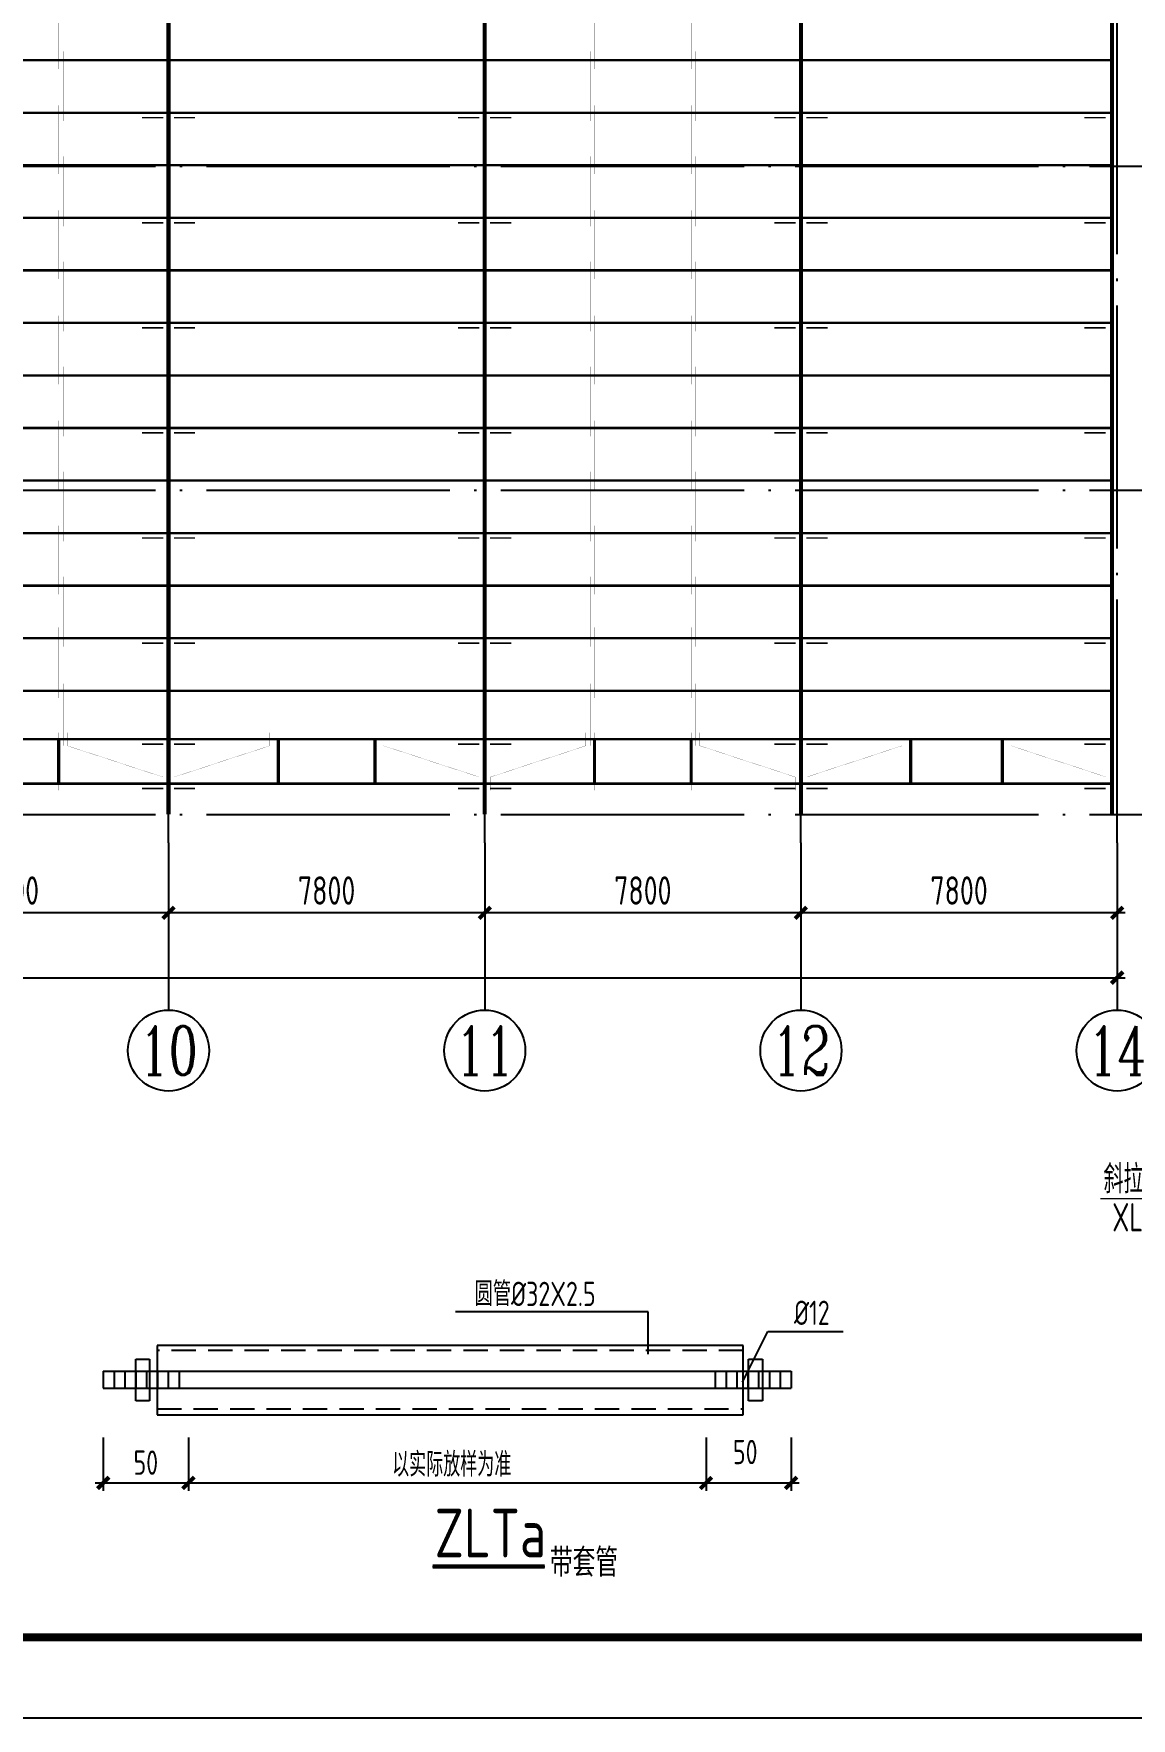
# Model space of a CAD drawing. Extents: x -2746917 to -971774, y -3334247 to -3250358.
# Drawn here: x -1746192 to -1732655, y -3316173 to -3295386 of the extents above; entities that cross this region are included whole.
import ezdxf
from ezdxf.enums import TextEntityAlignment as Align

# ---------------------------------------------------------------- set-up
doc = ezdxf.new("R2010")
doc.units = 0
doc.header["$LTSCALE"] = 1000
doc.header["$MEASUREMENT"] = 0
doc.header["$PDMODE"] = 35
for name, pattern in [('2', [16, 12.5, -1.5, 0.5, -1.5]), ('DASH', [0.35, 0.25, -0.1]), ('DOTE', [2.42, 2, -0.2, 0.02, -0.2]), ('HIDDEN2', [0.45, 0.3, -0.15])]:
    doc.linetypes.add(name, pattern=pattern)
doc.layers.get('0').update_dxf_attribs({"linetype": 'CONTINUOUS'})
doc.layers.get('Defpoints').update_dxf_attribs({"linetype": 'CONTINUOUS'})
for name, color, linetype in [('AXIS', 253, 'DOTE'), ('DIM', 3, 'CONTINUOUS'), ('DIM1', 3, 'CONTINUOUS'), ('NUM', 7, 'CONTINUOUS'), ('PUB_TITLE', 4, 'CONTINUOUS'), ('REIN', 1, 'CONTINUOUS'), ('TEXT', 7, 'CONTINUOUS'), ('THICK', 6, 'CONTINUOUS'), ('梁__实线', 94, 'CONTINUOUS'), ('隅撑', 2, 'CONTINUOUS')]:
    doc.layers.add(name, color=color, linetype=linetype)
doc.layers.add('yichutu', color=7, linetype='CONTINUOUS', true_color=0xffffff, plot=False)
doc.styles.add('TSSD_Axis', font='Complex.shx', dxfattribs={"width": 0.7, "bigfont": 'hztxt.shx'})
doc.styles.add('TSSD_Dimension', font='tssdeng.shx', dxfattribs={"width": 0.75, "bigfont": 'Hztxt.shx'})
doc.styles.add('TSSD_Label', font='tssdeng.shx', dxfattribs={"width": 0.75, "bigfont": 'hztxt.shx'})
doc.styles.add('TSSD_Rein', font='Tssdeng.shx', dxfattribs={"width": 0.75, "bigfont": 'hztxt.shx'})
doc.dimstyles.new('TSSD_200_100', dxfattribs={"dimtxt": 350, "dimasz": 100, "dimexe": 100, "dimexo": 250, "dimgap": 100, "dimtad": 1, "dimdec": 0, "dimlfac": 2, "dimzin": 0, "dimdsep": 46, "dimtxsty": 'TSSD_Dimension', "dimblk": 'ARCHTICK', "dimcen": 0, "dimdle": 100, "dimclrt": 7, "dimadec": 0, "dimazin": 0, "dimtfac": 1, "dimtdec": 0, "dimtix": 1, "dimtmove": 2, "dimatfit": 3, "dimfxl": 1, "dimtolj": 1, "dimtzin": 0, "dimarcsym": 0})
doc.dimstyles.new('TSSD_25_100', dxfattribs={"dimtxt": 350, "dimasz": 100, "dimexe": 100, "dimexo": 250, "dimgap": 100, "dimtad": 1, "dimdec": 0, "dimlfac": 0.25, "dimzin": 0, "dimdsep": 46, "dimtxsty": 'TSSD_Dimension', "dimblk": 'ARCHTICK', "dimcen": 0, "dimdle": 100, "dimclrt": 7, "dimadec": 0, "dimazin": 0, "dimtfac": 1, "dimtdec": 0, "dimtix": 1, "dimtmove": 2, "dimatfit": 3, "dimfxl": 1, "dimtolj": 1, "dimtzin": 0, "dimarcsym": 0})

# ---------------------------------------------------------------- blocks, each defined once
blk = doc.blocks.new('ts_axno')
at = {"color": 0, "linetype": 'ByBlock', "lineweight": -2}
blk.add_circle((0, 0), 0.5, dxfattribs=at)
at = {"color": 0, "linetype": 'ByBlock', "lineweight": -2, "style": 'TSSD_Axis', "width": 0.7}
blk.add_attdef('A', text='', height=0.6, dxfattribs=at).set_placement((0, 0), align=Align.MIDDLE_CENTER)
blk = doc.blocks.new('_ArchTick')
at = {"color": 0, "const_width": 0.5}
blk.add_lwpolyline([(-0.71, -0.71), (0.71, 0.71)], dxfattribs=at)
blk = doc.blocks.new('*D1832')
at = {"layer": 'Defpoints', "color": 0, "ltscale": 1.5}
for p in [(-1740629, -3305368), (-1736729, -3305368), (-1740629, -3306234)]:
    blk.add_point(p, dxfattribs=at)
at = {"layer": 'DIM', "color": 0, "lineweight": -2, "ltscale": 1.5}
for p, q in [((-1740629, -3305618), (-1740629, -3306334)), ((-1736729, -3305618), (-1736729, -3306334)), ((-1736629, -3306234), (-1740729, -3306234))]:
    blk.add_line(p, q, dxfattribs=at)
at = {"layer": 'DIM', "color": 0, "lineweight": -2, "ltscale": 1.5, "xscale": 100, "yscale": 100, "zscale": 100, "rotation": 180}
blk.add_blockref('_ArchTick', (-1740629, -3306234), dxfattribs=at)
at = {"layer": 'DIM', "color": 0, "lineweight": -2, "ltscale": 1.5, "xscale": 100, "yscale": 100, "zscale": 100}
blk.add_blockref('_ArchTick', (-1736729, -3306234), dxfattribs=at)
at = {"layer": 'DIM', "color": 7, "ltscale": 1.5, "insert": (-1738679, -3305959), "char_height": 350, "attachment_point": 5, "style": 'TSSD_Dimension'}
blk.add_mtext('\\A1;7800', dxfattribs=at)
blk = doc.blocks.new('*D1833')
at = {"layer": 'Defpoints', "color": 0, "ltscale": 1.5}
for p in [(-1744529, -3305368), (-1740629, -3305368), (-1744529, -3306234)]:
    blk.add_point(p, dxfattribs=at)
at = {"layer": 'DIM', "color": 0, "lineweight": -2, "ltscale": 1.5}
for p, q in [((-1744529, -3305618), (-1744529, -3306334)), ((-1740629, -3305618), (-1740629, -3306334)), ((-1740529, -3306234), (-1744629, -3306234))]:
    blk.add_line(p, q, dxfattribs=at)
at = {"layer": 'DIM', "color": 0, "lineweight": -2, "ltscale": 1.5, "xscale": 100, "yscale": 100, "zscale": 100, "rotation": 180}
blk.add_blockref('_ArchTick', (-1744529, -3306234), dxfattribs=at)
at = {"layer": 'DIM', "color": 0, "lineweight": -2, "ltscale": 1.5, "xscale": 100, "yscale": 100, "zscale": 100}
blk.add_blockref('_ArchTick', (-1740629, -3306234), dxfattribs=at)
at = {"layer": 'DIM', "color": 7, "ltscale": 1.5, "insert": (-1742579, -3305959), "char_height": 350, "attachment_point": 5, "style": 'TSSD_Dimension'}
blk.add_mtext('\\A1;7800', dxfattribs=at)
blk = doc.blocks.new('*D1834')
at = {"layer": 'Defpoints', "color": 0, "ltscale": 1.5}
for p in [(-1748429, -3305368), (-1744529, -3305368), (-1748429, -3306234)]:
    blk.add_point(p, dxfattribs=at)
at = {"layer": 'DIM', "color": 0, "lineweight": -2, "ltscale": 1.5}
for p, q in [((-1748429, -3305618), (-1748429, -3306334)), ((-1744529, -3305618), (-1744529, -3306334)), ((-1744429, -3306234), (-1748529, -3306234))]:
    blk.add_line(p, q, dxfattribs=at)
at = {"layer": 'DIM', "color": 0, "lineweight": -2, "ltscale": 1.5, "xscale": 100, "yscale": 100, "zscale": 100, "rotation": 180}
blk.add_blockref('_ArchTick', (-1748429, -3306234), dxfattribs=at)
at = {"layer": 'DIM', "color": 0, "lineweight": -2, "ltscale": 1.5, "xscale": 100, "yscale": 100, "zscale": 100}
blk.add_blockref('_ArchTick', (-1744529, -3306234), dxfattribs=at)
at = {"layer": 'DIM', "color": 7, "ltscale": 1.5, "insert": (-1746479, -3305959), "char_height": 350, "attachment_point": 5, "style": 'TSSD_Dimension'}
blk.add_mtext('\\A1;7800', dxfattribs=at)
blk = doc.blocks.new('*D1842')
at = {"layer": 'Defpoints', "color": 0, "ltscale": 1.5}
for p in [(-1775729, -3305368), (-1732829, -3305368), (-1732829, -3307034)]:
    blk.add_point(p, dxfattribs=at)
at = {"layer": 'DIM', "color": 0, "lineweight": -2, "ltscale": 1.5}
for p, q in [((-1775729, -3305618), (-1775729, -3307134)), ((-1732829, -3305618), (-1732829, -3307134)), ((-1775829, -3307034), (-1732729, -3307034))]:
    blk.add_line(p, q, dxfattribs=at)
at = {"layer": 'DIM', "color": 0, "lineweight": -2, "ltscale": 1.5, "xscale": 100, "yscale": 100, "zscale": 100, "rotation": 180}
blk.add_blockref('_ArchTick', (-1775729, -3307034), dxfattribs=at)
at = {"layer": 'DIM', "color": 0, "lineweight": -2, "ltscale": 1.5, "xscale": 100, "yscale": 100, "zscale": 100}
blk.add_blockref('_ArchTick', (-1732829, -3307034), dxfattribs=at)
at = {"layer": 'DIM', "color": 7, "ltscale": 1.5, "insert": (-1754279, -3306759), "char_height": 350, "attachment_point": 5, "style": 'TSSD_Dimension'}
blk.add_mtext('\\A1;85800', dxfattribs=at)
blk = doc.blocks.new('*D1869')
at = {"layer": 'Defpoints', "color": 0, "ltscale": 1.5}
for p in [(-1736729, -3305368), (-1732829, -3305368), (-1736729, -3306234)]:
    blk.add_point(p, dxfattribs=at)
at = {"layer": 'DIM', "color": 0, "lineweight": -2, "ltscale": 1.5}
for p, q in [((-1736729, -3305618), (-1736729, -3306334)), ((-1732829, -3305618), (-1732829, -3306334)), ((-1732729, -3306234), (-1736829, -3306234))]:
    blk.add_line(p, q, dxfattribs=at)
at = {"layer": 'DIM', "color": 0, "lineweight": -2, "ltscale": 1.5, "xscale": 100, "yscale": 100, "zscale": 100, "rotation": 180}
blk.add_blockref('_ArchTick', (-1736729, -3306234), dxfattribs=at)
at = {"layer": 'DIM', "color": 0, "lineweight": -2, "ltscale": 1.5, "xscale": 100, "yscale": 100, "zscale": 100}
blk.add_blockref('_ArchTick', (-1732829, -3306234), dxfattribs=at)
at = {"layer": 'DIM', "color": 7, "ltscale": 1.5, "insert": (-1734779, -3305959), "char_height": 350, "attachment_point": 5, "style": 'TSSD_Dimension'}
blk.add_mtext('\\A1;7800', dxfattribs=at)
blk = doc.blocks.new('*D3088')
at = {"layer": 'Defpoints', "color": 0}
for p in [(958190, -332527), (959239, -332527), (959239, -333339)]:
    blk.add_point(p, dxfattribs=at)
at = {"layer": 'DIM', "color": 0, "lineweight": -2}
for p, q in [((958190, -332777), (958190, -333439)), ((959239, -332777), (959239, -333439)), ((958090, -333339), (959339, -333339))]:
    blk.add_line(p, q, dxfattribs=at)
at = {"layer": 'DIM', "color": 0, "lineweight": -2, "xscale": 100, "yscale": 100, "zscale": 100, "rotation": 180}
blk.add_blockref('_ArchTick', (958190, -333339), dxfattribs=at)
at = {"layer": 'DIM', "color": 0, "lineweight": -2, "xscale": 100, "yscale": 100, "zscale": 100}
blk.add_blockref('_ArchTick', (959239, -333339), dxfattribs=at)
at = {"layer": 'DIM', "color": 7, "insert": (958674, -332958), "char_height": 300, "attachment_point": 5, "style": 'TSSD_Dimension'}
blk.add_mtext('\\A1;50', dxfattribs=at)
blk = doc.blocks.new('*D3089')
at = {"layer": 'Defpoints', "color": 0}
for p in [(950756, -332527), (951806, -332527), (951806, -333339)]:
    blk.add_point(p, dxfattribs=at)
at = {"layer": 'DIM', "color": 0, "lineweight": -2}
for p, q in [((950756, -332777), (950756, -333439)), ((951806, -332777), (951806, -333439)), ((950656, -333339), (951906, -333339))]:
    blk.add_line(p, q, dxfattribs=at)
at = {"layer": 'DIM', "color": 0, "lineweight": -2, "xscale": 100, "yscale": 100, "zscale": 100, "rotation": 180}
blk.add_blockref('_ArchTick', (950756, -333339), dxfattribs=at)
at = {"layer": 'DIM', "color": 0, "lineweight": -2, "xscale": 100, "yscale": 100, "zscale": 100}
blk.add_blockref('_ArchTick', (951806, -333339), dxfattribs=at)
at = {"layer": 'DIM', "color": 7, "insert": (951281, -333089), "char_height": 300, "attachment_point": 5, "style": 'TSSD_Dimension'}
blk.add_mtext('\\A1;50', dxfattribs=at)
blk = doc.blocks.new('yct-891-420-89100-42000-100-2004.0')
at = {"layer": 'yichutu', "color": 7, "true_color": 0xffffff}
blk.add_lwpolyline([(0, 0), (0, 42000), (89100, 42000), (89100, 0)], close=True, dxfattribs=at)
blk = doc.blocks.new('A$C440D491C')
at = {"layer": 'PUB_TITLE'}
blk.add_lwpolyline([(0, 0), (0, 42000), (89100, 42000), (89100, 0)], close=True, dxfattribs=at)
at = {"layer": 'PUB_TITLE', "const_width": 100}
blk.add_lwpolyline([(88100, 1000), (88100, 41000), (713, 41000), (713, 1000), (88100, 1000)], dxfattribs=at)
blk = doc.blocks.new('A$C00545202')
at = {"linetype": 'Continuous'}
for p, q in [((-5044.7, 545.7), (-5044.7, 335.8)), ((-4911.2, 545.7), (-4911.2, 335.8)), ((-4777.8, 545.7), (-4777.8, 335.8)), ((-4644.3, 545.7), (-4644.3, 335.8)), ((-4510.8, 545.7), (-4510.8, 335.8)), ((-4377.3, 545.7), (-4377.3, 335.8)), ((-4243.8, 545.7), (-4243.8, 335.8)), ((-4110.3, 545.7), (-4110.3, 335.8)), ((2503.6, 545.7), (2503.6, 335.8)), ((2637.1, 545.7), (2637.1, 335.8)), ((2770.6, 545.7), (2770.6, 335.8)), ((2904.1, 545.7), (2904.1, 335.8)), ((3037.6, 545.7), (3037.6, 335.8)), ((3171.1, 545.7), (3171.1, 335.8)), ((3304.6, 545.7), (3304.6, 335.8)), ((3438.1, 545.7), (3438.1, 335.8))]:
    blk.add_line(p, q, dxfattribs=at)
blk.add_line((-982.7, -1865.9), (400.1, -1865.9))
at = {"layer": 'DIM'}
blk.add_line((-3993.7, -834.4), (2387, -834.4), dxfattribs=at)
at = {"layer": 'DIM1', "linetype": 'Continuous'}
for p, q in [((-4381.8, 859.8), (-4381.8, 3.9)), ((2847.7, 859.8), (-4381.8, 859.8)), ((2847.7, 3.9), (2847.7, 859.8)), ((-4644.8, 690.7), (-4475.6, 690.7)), ((-4644.8, 176.2), (-4644.8, 690.7)), ((-4475.6, 690.7), (-4475.6, 176.2)), ((2914.6, 176.2), (2914.6, 690.7)), ((2914.6, 690.7), (3083.9, 690.7)), ((3083.9, 690.7), (3083.9, 176.2)), ((-4475.6, 176.2), (-4644.8, 176.2)), ((-4381.8, 3.9), (2847.7, 3.9)), ((3083.9, 176.2), (2914.6, 176.2))]:
    blk.add_line(p, q, dxfattribs=at)
at = {"layer": 'DIM1', "linetype": 'HIDDEN2'}
for p, q in [((2847.7, 799.4), (-4381.8, 799.4)), ((-4381.8, 79.5), (2847.7, 79.5))]:
    blk.add_line(p, q, dxfattribs=at)
at = {"layer": 'NUM', "const_width": 50}
blk.add_lwpolyline([(-982.7, -1865.9), (400.1, -1865.9)], dxfattribs=at)
at = {"layer": 'TEXT'}
for p, q in [((1676.8, 1274.6), (-702.4, 1274.6)), ((1676.8, 754.4), (1676.8, 1274.6)), ((2840.3, 406.9), (3151.2, 1035.6)), ((3151.2, 1035.6), (4079.2, 1035.6))]:
    blk.add_line(p, q, dxfattribs=at)
at = {"layer": '梁__实线', "linetype": 'Continuous'}
for p, q in [((-5044.7, 545.7), (3438.1, 545.7)), ((-5044.7, 335.8), (3438.1, 335.8))]:
    blk.add_line(p, q, dxfattribs=at)
at = {"layer": 'TEXT'}
for s, height, style, width, p in [('圆管%%c32X2.5', 300, 'TSSD_Rein', 0.75, (-465.6, 1347.8)), ('%%c12', 300, 'TSSD_Rein', 0.75, (3474.4, 1114.7)), ('以实际放样为准', 300, 'TSSD_Rein', 0.7, (-1482.5, -757)), ('ZLTa', 600, 'TSSD_Label', 0.8, (-958.8, -1752.8)), ('带套管', 350, 'TSSD_Label', 0.8, (464, -1993))]:
    blk.add_text(s, height=height, dxfattribs=dict(at, style=style, width=width)).set_placement(p)
at = {"layer": 'DIM'}
dim = blk.add_aligned_dim(p1=(-5044.7, -22.5), p2=(-3995, -22.5), distance=-811.9, text='50', dimstyle='TSSD_25_100', dxfattribs=at)
dim.commit()
dim.dimension.update_dxf_attribs({"geometry": '*D3089', "text_midpoint": (-4519.9, -584.4), "insert": (-955801.2, 332504.7)})
dim = blk.add_linear_dim(base=(3438.1, -834.4), p1=(2388.3, -22.5), p2=(3438.1, -22.5), angle=0, text='50', dimstyle='TSSD_25_100', dxfattribs=at)
dim.commit()
dim.dimension.update_dxf_attribs({"geometry": '*D3088', "text_midpoint": (2872.9, -453.7), "dimtype": 129, "insert": (-955801.2, 332504.7)})

msp = doc.modelspace()

# ---------------------------------------------------------------- linework, layer by layer
at = {"layer": 'AXIS', "ltscale": 1.5}
for p, q in [((-1744528.83, -3305368.3), (-1744528.83, -3280019.55)), ((-1740628.83, -3305368.3), (-1740628.83, -3280019.55)), ((-1736728.83, -3305368.3), (-1736728.83, -3280019.55)), ((-1732828.83, -3305368.3), (-1732828.83, -3280019.55)), ((-1776728.83, -3297019.55), (-1731828.83, -3297019.55)), ((-1776728.83, -3301019.55), (-1731828.83, -3301019.55)), ((-1776728.83, -3305019.55), (-1731828.83, -3305019.55))]:
    msp.add_line(p, q, dxfattribs=at)
at = {"layer": 'NUM', "ltscale": 1.5}
for p, q in [((-1744528.83, -3305368.3), (-1744528.83, -3307433.87)), ((-1740628.83, -3305368.3), (-1740628.83, -3307433.87)), ((-1736728.83, -3305368.3), (-1736728.83, -3307433.87)), ((-1732828.83, -3305368.3), (-1732828.83, -3307433.87))]:
    msp.add_line(p, q, dxfattribs=at)
at = {"layer": 'REIN', "color": 4, "linetype": '2', "ltscale": 0.1, "const_width": 50}
for points in [[(-1744528.83, -3305019.55), (-1744528.83, -3281019.55)], [(-1740628.83, -3305019.55), (-1740628.83, -3281019.55)], [(-1736728.83, -3305019.55), (-1736728.83, -3281019.55)], [(-1732891.33, -3305019.55), (-1732891.33, -3281019.55)]]:
    msp.add_lwpolyline(points, dxfattribs=at)
at = {"layer": 'REIN', "color": 3, "linetype": 'DASH', "ltscale": 0.6, "const_width": 2}
for points in [[(-1745882.57, -3294973.93), (-1745882.57, -3295820.65)], [(-1743175.08, -3294973.93), (-1743175.08, -3295820.65)], [(-1741982.57, -3294973.93), (-1741982.57, -3295820.65)], [(-1739275.08, -3294973.93), (-1739275.08, -3295820.65)], [(-1738082.57, -3294973.93), (-1738082.57, -3295820.65)], [(-1735375.08, -3294973.93), (-1735375.08, -3295820.65)], [(-1734245.07, -3294973.93), (-1734245.07, -3295820.65)], [(-1745828.83, -3295603.66), (-1745828.83, -3296464.94)], [(-1743228.83, -3295603.66), (-1743228.83, -3296464.94)], [(-1741928.83, -3295603.66), (-1741928.83, -3296464.94)], [(-1739328.83, -3295603.66), (-1739328.83, -3296464.94)], [(-1738028.83, -3295603.66), (-1738028.83, -3296464.94)], [(-1735428.83, -3295603.66), (-1735428.83, -3296464.94)], [(-1734191.33, -3295603.66), (-1734191.33, -3296464.94)], [(-1745882.57, -3296270.68), (-1745882.57, -3297117.4)], [(-1743175.08, -3296270.68), (-1743175.08, -3297117.4)], [(-1741982.57, -3296270.68), (-1741982.57, -3297117.4)], [(-1739275.08, -3296270.68), (-1739275.08, -3297117.4)], [(-1738082.57, -3296270.68), (-1738082.57, -3297117.4)], [(-1735375.08, -3296270.68), (-1735375.08, -3297117.4)], [(-1734245.07, -3296270.68), (-1734245.07, -3297117.4)], [(-1745828.83, -3296900.42), (-1745828.83, -3297761.69)], [(-1743228.83, -3296900.42), (-1743228.83, -3297761.69)], [(-1741928.83, -3296900.42), (-1741928.83, -3297761.69)], [(-1739328.83, -3296900.42), (-1739328.83, -3297761.69)], [(-1738028.83, -3296900.42), (-1738028.83, -3297761.69)], [(-1735428.83, -3296900.42), (-1735428.83, -3297761.69)], [(-1734191.33, -3296900.42), (-1734191.33, -3297761.69)], [(-1745882.57, -3297567.43), (-1745882.57, -3298414.15)], [(-1743175.08, -3297567.43), (-1743175.08, -3298414.15)], [(-1741982.57, -3297567.43), (-1741982.57, -3298414.15)], [(-1739275.08, -3297567.43), (-1739275.08, -3298414.15)], [(-1738082.57, -3297567.43), (-1738082.57, -3298414.15)], [(-1735375.08, -3297567.43), (-1735375.08, -3298414.15)], [(-1734245.07, -3297567.43), (-1734245.07, -3298414.15)], [(-1745828.83, -3298197.17), (-1745828.83, -3299058.44)], [(-1743228.83, -3298197.17), (-1743228.83, -3299058.44)], [(-1741928.83, -3298197.17), (-1741928.83, -3299058.44)], [(-1739328.83, -3298197.17), (-1739328.83, -3299058.44)], [(-1738028.83, -3298197.17), (-1738028.83, -3299058.44)], [(-1735428.83, -3298197.17), (-1735428.83, -3299058.44)], [(-1734191.33, -3298197.17), (-1734191.33, -3299058.44)], [(-1745882.57, -3298864.18), (-1745882.57, -3299710.9)], [(-1743175.08, -3298864.18), (-1743175.08, -3299710.9)], [(-1741982.57, -3298864.18), (-1741982.57, -3299710.9)], [(-1739275.08, -3298864.18), (-1739275.08, -3299710.9)], [(-1738082.57, -3298864.18), (-1738082.57, -3299710.9)], [(-1735375.08, -3298864.18), (-1735375.08, -3299710.9)], [(-1734245.07, -3298864.18), (-1734245.07, -3299710.9)], [(-1745828.83, -3299493.92), (-1745828.83, -3300355.19)], [(-1743228.83, -3299493.92), (-1743228.83, -3300355.19)], [(-1741928.83, -3299493.92), (-1741928.83, -3300355.19)], [(-1739328.83, -3299493.92), (-1739328.83, -3300355.19)], [(-1738028.83, -3299493.92), (-1738028.83, -3300355.19)], [(-1735428.83, -3299493.92), (-1735428.83, -3300355.19)], [(-1734191.33, -3299493.92), (-1734191.33, -3300355.19)], [(-1745882.57, -3300160.93), (-1745882.57, -3301007.65)], [(-1743175.08, -3300160.93), (-1743175.08, -3301007.65)], [(-1741982.57, -3300160.93), (-1741982.57, -3301007.65)], [(-1739275.08, -3300160.93), (-1739275.08, -3301007.65)], [(-1738082.57, -3300160.93), (-1738082.57, -3301007.65)], [(-1735375.08, -3300160.93), (-1735375.08, -3301007.65)], [(-1734245.07, -3300160.93), (-1734245.07, -3301007.65)], [(-1745828.83, -3300790.67), (-1745828.83, -3301651.95)], [(-1743228.83, -3300790.67), (-1743228.83, -3301651.95)], [(-1741928.83, -3300790.67), (-1741928.83, -3301651.95)], [(-1739328.83, -3300790.67), (-1739328.83, -3301651.95)], [(-1738028.83, -3300790.67), (-1738028.83, -3301651.95)], [(-1735428.83, -3300790.67), (-1735428.83, -3301651.95)], [(-1734191.33, -3300790.67), (-1734191.33, -3301651.95)], [(-1745882.57, -3301457.68), (-1745882.57, -3302304.41)], [(-1743175.08, -3301457.68), (-1743175.08, -3302304.41)], [(-1741982.57, -3301457.68), (-1741982.57, -3302304.41)], [(-1739275.08, -3301457.68), (-1739275.08, -3302304.41)], [(-1738082.57, -3301457.68), (-1738082.57, -3302304.41)], [(-1735375.08, -3301457.68), (-1735375.08, -3302304.41)], [(-1734245.07, -3301457.68), (-1734245.07, -3302304.41)], [(-1745828.83, -3302087.42), (-1745828.83, -3302948.7)], [(-1743228.83, -3302087.42), (-1743228.83, -3302948.7)], [(-1741928.83, -3302087.42), (-1741928.83, -3302948.7)], [(-1739328.83, -3302087.42), (-1739328.83, -3302948.7)], [(-1738028.83, -3302087.42), (-1738028.83, -3302948.7)], [(-1735428.83, -3302087.42), (-1735428.83, -3302948.7)], [(-1734191.33, -3302087.42), (-1734191.33, -3302948.7)], [(-1745882.57, -3302710.12), (-1745882.57, -3303583.85)], [(-1743175.08, -3302710.12), (-1743175.08, -3303583.85)], [(-1741982.57, -3302710.12), (-1741982.57, -3303583.85)], [(-1739275.08, -3302710.12), (-1739275.08, -3303583.85)], [(-1738082.57, -3302710.12), (-1738082.57, -3303583.85)], [(-1735375.08, -3302710.12), (-1735375.08, -3303583.85)], [(-1734245.07, -3302710.12), (-1734245.07, -3303583.85)], [(-1745828.83, -3303407.03), (-1745828.83, -3304173.08)], [(-1743228.83, -3303407.03), (-1743228.83, -3304173.08)], [(-1741928.83, -3303407.03), (-1741928.83, -3304173.08)], [(-1739328.83, -3303407.03), (-1739328.83, -3304173.08)], [(-1738028.83, -3303407.03), (-1738028.83, -3304173.08)], [(-1735428.83, -3303407.03), (-1735428.83, -3304173.08)], [(-1734191.33, -3303407.03), (-1734191.33, -3304173.08)]]:
    msp.add_lwpolyline(points, dxfattribs=at)
at = {"layer": 'REIN', "color": 3, "linetype": 'ByBlock'}
for points, const_width in [([(-1745882.57, -3304641.48), (-1745882.57, -3304091.81)], 40), ([(-1745882.57, -3304010.54), (-1745882.57, -3304722.75)], 2), ([(-1743175.08, -3304641.48), (-1743175.08, -3304091.81)], 40), ([(-1743175.08, -3304010.54), (-1743175.08, -3304722.75)], 2), ([(-1741982.57, -3304641.48), (-1741982.57, -3304091.81)], 40), ([(-1741982.57, -3304010.54), (-1741982.57, -3304722.75)], 2), ([(-1739275.08, -3304641.48), (-1739275.08, -3304091.81)], 40), ([(-1739275.08, -3304010.54), (-1739275.08, -3304722.75)], 2), ([(-1738082.57, -3304641.48), (-1738082.57, -3304091.81)], 40), ([(-1738082.57, -3304010.54), (-1738082.57, -3304722.75)], 2), ([(-1735375.08, -3304641.48), (-1735375.08, -3304091.81)], 40), ([(-1735375.08, -3304010.54), (-1735375.08, -3304722.75)], 2), ([(-1734245.07, -3304641.48), (-1734245.07, -3304091.81)], 40), ([(-1734245.07, -3304010.54), (-1734245.07, -3304722.75)], 2)]:
    msp.add_lwpolyline(points, dxfattribs=dict(at, const_width=const_width))
at = {"layer": 'REIN', "color": 3, "linetype": 'DASH', "const_width": 2}
for points in [[(-1744595.97, -3304721.7), (-1744595.97, -3304559.16), (-1745775.08, -3304173.08), (-1745775.08, -3304010.54)], [(-1744461.68, -3304721.7), (-1744461.68, -3304559.16), (-1743282.57, -3304173.08), (-1743282.57, -3304010.54)], [(-1740695.97, -3304721.7), (-1740695.97, -3304559.16), (-1741875.08, -3304173.08), (-1741875.08, -3304010.54)], [(-1740561.68, -3304721.7), (-1740561.68, -3304559.16), (-1739382.57, -3304173.08), (-1739382.57, -3304010.54)], [(-1736795.97, -3304721.7), (-1736795.97, -3304559.16), (-1737975.08, -3304173.08), (-1737975.08, -3304010.54)], [(-1736661.68, -3304721.7), (-1736661.68, -3304559.16), (-1735482.57, -3304173.08), (-1735482.57, -3304010.54)], [(-1732958.47, -3304721.7), (-1732958.47, -3304559.16), (-1734137.58, -3304173.08), (-1734137.58, -3304010.54)]]:
    msp.add_lwpolyline(points, dxfattribs=at)
at = {"layer": 'TEXT', "lineweight": 5}
msp.add_line((-1733033.77, -3309760.29, -675), (-1731756.48, -3309760.29, -675), dxfattribs=at)
at = {"layer": 'THICK', "const_width": 30}
for points in [[(-1732891.33, -3295712.8), (-1775728.83, -3295712.8)], [(-1732891.33, -3296361.18), (-1775728.83, -3296361.18)], [(-1732891.33, -3297009.55), (-1775728.83, -3297009.55)], [(-1732891.33, -3297657.93), (-1775728.83, -3297657.93)], [(-1732891.33, -3298306.3), (-1775728.83, -3298306.3)], [(-1732891.33, -3298954.68), (-1775728.83, -3298954.68)], [(-1732891.33, -3299603.06), (-1775728.83, -3299603.06)], [(-1732891.33, -3300251.43), (-1775728.83, -3300251.43)], [(-1732891.33, -3300899.81), (-1775728.83, -3300899.81)], [(-1732891.33, -3301548.18), (-1775728.83, -3301548.18)], [(-1732891.33, -3302196.55), (-1775728.83, -3302196.55)], [(-1732891.33, -3302844.93), (-1775728.83, -3302844.93)], [(-1732891.33, -3303493.31), (-1775728.83, -3303493.31)], [(-1732891.33, -3304091.81), (-1775728.83, -3304091.81)], [(-1732891.33, -3304640.43), (-1775728.83, -3304640.43)]]:
    msp.add_lwpolyline(points, dxfattribs=at)
at = {"layer": '隅撑', "linetype": 'DASH', "ltscale": 0.3, "const_width": 20}
for points in [[(-1744856.84, -3296421.94), (-1744594.6, -3296421.94)], [(-1744200.82, -3296421.94), (-1744463.06, -3296421.94)], [(-1740956.84, -3296421.94), (-1740694.6, -3296421.94)], [(-1740300.82, -3296421.94), (-1740563.06, -3296421.94)], [(-1737056.84, -3296421.94), (-1736794.6, -3296421.94)], [(-1736400.82, -3296421.94), (-1736663.06, -3296421.94)], [(-1732971.12, -3296421.94), (-1733233.37, -3296421.94)], [(-1744856.84, -3297718.7), (-1744594.6, -3297718.7)], [(-1744200.82, -3297718.7), (-1744463.06, -3297718.7)], [(-1740956.84, -3297718.7), (-1740694.6, -3297718.7)], [(-1740300.82, -3297718.7), (-1740563.06, -3297718.7)], [(-1737056.84, -3297718.7), (-1736794.6, -3297718.7)], [(-1736400.82, -3297718.7), (-1736663.06, -3297718.7)], [(-1732971.12, -3297718.7), (-1733233.37, -3297718.7)], [(-1744856.84, -3299015.45), (-1744594.6, -3299015.45)], [(-1744200.82, -3299015.45), (-1744463.06, -3299015.45)], [(-1740956.84, -3299015.45), (-1740694.6, -3299015.45)], [(-1740300.82, -3299015.45), (-1740563.06, -3299015.45)], [(-1737056.84, -3299015.45), (-1736794.6, -3299015.45)], [(-1736400.82, -3299015.45), (-1736663.06, -3299015.45)], [(-1732971.12, -3299015.45), (-1733233.37, -3299015.45)], [(-1744856.84, -3300312.2), (-1744594.6, -3300312.2)], [(-1744200.82, -3300312.2), (-1744463.06, -3300312.2)], [(-1740956.84, -3300312.2), (-1740694.6, -3300312.2)], [(-1740300.82, -3300312.2), (-1740563.06, -3300312.2)], [(-1737056.84, -3300312.2), (-1736794.6, -3300312.2)], [(-1736400.82, -3300312.2), (-1736663.06, -3300312.2)], [(-1732971.12, -3300312.2), (-1733233.37, -3300312.2)], [(-1744856.84, -3301608.95), (-1744594.6, -3301608.95)], [(-1744200.82, -3301608.95), (-1744463.06, -3301608.95)], [(-1740956.84, -3301608.95), (-1740694.6, -3301608.95)], [(-1740300.82, -3301608.95), (-1740563.06, -3301608.95)], [(-1737056.84, -3301608.95), (-1736794.6, -3301608.95)], [(-1736400.82, -3301608.95), (-1736663.06, -3301608.95)], [(-1732971.12, -3301608.95), (-1733233.37, -3301608.95)], [(-1744856.84, -3302905.7), (-1744594.6, -3302905.7)], [(-1744200.82, -3302905.7), (-1744463.06, -3302905.7)], [(-1740956.84, -3302905.7), (-1740694.6, -3302905.7)], [(-1740300.82, -3302905.7), (-1740563.06, -3302905.7)], [(-1737056.84, -3302905.7), (-1736794.6, -3302905.7)], [(-1736400.82, -3302905.7), (-1736663.06, -3302905.7)], [(-1732971.12, -3302905.7), (-1733233.37, -3302905.7)], [(-1744856.84, -3304152.58), (-1744594.6, -3304152.58)], [(-1744200.82, -3304152.58), (-1744463.06, -3304152.58)], [(-1740956.84, -3304152.58), (-1740694.6, -3304152.58)], [(-1740300.82, -3304152.58), (-1740563.06, -3304152.58)], [(-1737056.84, -3304152.58), (-1736794.6, -3304152.58)], [(-1736400.82, -3304152.58), (-1736663.06, -3304152.58)], [(-1732971.12, -3304152.58), (-1733233.37, -3304152.58)], [(-1744856.84, -3304701.2), (-1744594.6, -3304701.2)], [(-1744200.82, -3304701.2), (-1744463.06, -3304701.2)], [(-1740956.84, -3304701.2), (-1740694.6, -3304701.2)], [(-1740300.82, -3304701.2), (-1740563.06, -3304701.2)], [(-1737056.84, -3304701.2), (-1736794.6, -3304701.2)], [(-1736400.82, -3304701.2), (-1736663.06, -3304701.2)], [(-1732971.12, -3304701.2), (-1733233.37, -3304701.2)]]:
    msp.add_lwpolyline(points, dxfattribs=at)

# ---------------------------------------------------------------- block references
at = {"ltscale": 1.5}
msp.add_blockref('A$C440D491C', (-1781995.02, -3316173.05), dxfattribs=at)
at = {"layer": 'NUM'}
ref = msp.add_blockref('ts_axno', (-1744528.83, -3307933.87), dxfattribs=dict(at, xscale=1000, yscale=1000, zscale=1000))
ref.add_attrib('10', '10', dxfattribs={"height": 600, "style": 'TSSD_Axis', "width": 0.7}).set_placement((-1744528.83, -3307933.87), align=Align.MIDDLE_CENTER)
ref = msp.add_blockref('ts_axno', (-1740628.83, -3307933.87), dxfattribs=dict(at, xscale=1000, yscale=1000, zscale=1000))
ref.add_attrib('11', '11', dxfattribs={"height": 600, "style": 'TSSD_Axis', "width": 0.7}).set_placement((-1740628.83, -3307933.87), align=Align.MIDDLE_CENTER)
ref = msp.add_blockref('ts_axno', (-1736728.83, -3307933.87), dxfattribs=dict(at, xscale=1000, yscale=1000, zscale=1000))
ref.add_attrib('12', '12', dxfattribs={"height": 600, "style": 'TSSD_Axis', "width": 0.7}).set_placement((-1736728.83, -3307933.87), align=Align.MIDDLE_CENTER)
ref = msp.add_blockref('ts_axno', (-1732828.83, -3307933.87), dxfattribs=dict(at, xscale=1000, yscale=1000, zscale=1000))
ref.add_attrib('14', '14', dxfattribs={"height": 600, "style": 'TSSD_Axis', "width": 0.7}).set_placement((-1732828.83, -3307933.87), align=Align.MIDDLE_CENTER)
at = {"layer": 'REIN', "linetype": 'ByBlock'}
msp.add_blockref('A$C00545202', (-1740288.7, -3312433.84), dxfattribs=at)
at = {"layer": 'yichutu'}
msp.add_blockref('yct-891-420-89100-42000-100-2004.0', (-1781995.02, -3316173.05), dxfattribs=at)

# ---------------------------------------------------------------- texts
at = {"layer": 'TEXT', "lineweight": 5, "style": 'TSSD_Rein', "width": 0.7}
for s, p in [('斜拉条弯折', (-1732996.29, -3309694.54, -675)), ('XLT', (-1732889.61, -3310165.6))]:
    msp.add_text(s, height=350, dxfattribs=at).set_placement(p)

# ---------------------------------------------------------------- dimensions: what is measured, and where the dimension line sits
at = {"layer": 'DIM', "ltscale": 1.5}
for base, p1, p2, picture, middle in [((-1732828.83, -3307033.87), (-1775728.83, -3305368.3), (-1732828.83, -3305368.3), '*D1842', (-1754278.83, -3306758.87)), ((-1748428.83, -3306233.87), (-1744528.83, -3305368.3), (-1748428.83, -3305368.3), '*D1834', (-1746478.83, -3305958.87)), ((-1744528.83, -3306233.87), (-1740628.83, -3305368.3), (-1744528.83, -3305368.3), '*D1833', (-1742578.83, -3305958.87)), ((-1740628.83, -3306233.87), (-1736728.83, -3305368.3), (-1740628.83, -3305368.3), '*D1832', (-1738678.83, -3305958.87)), ((-1736728.83, -3306233.87), (-1732828.83, -3305368.3), (-1736728.83, -3305368.3), '*D1869', (-1734778.83, -3305958.87))]:
    dim = msp.add_linear_dim(base=base, p1=p1, p2=p2, angle=180, dimstyle='TSSD_200_100', dxfattribs=at)
    dim.commit()
    dim.dimension.update_dxf_attribs({"geometry": picture, "text_midpoint": middle})

doc.saveas('drawing.dxf')
